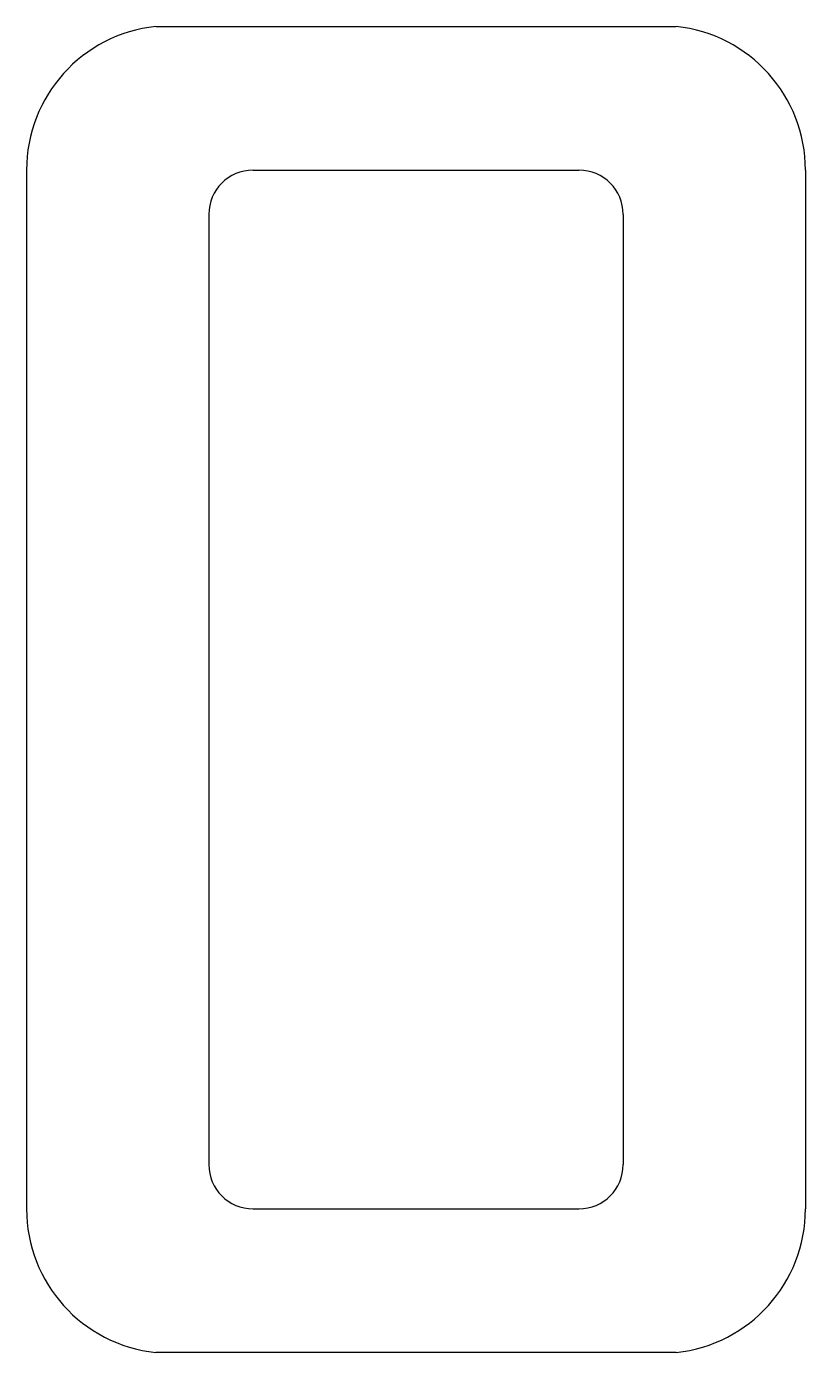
# Model space of a CAD drawing. Header units: millimetres. Extents: x 42.7 to 78, y -104.4 to -44.4.
import ezdxf

# ---------------------------------------------------------------- set-up
doc = ezdxf.new("R2010")
doc.units = ezdxf.units.MM

msp = doc.modelspace()

# ---------------------------------------------------------------- linework, layer by layer
at = {"color": 7, "linetype": 'Continuous', "lineweight": 25}
for p, q in [((48.547, -44.359), (72.103, -44.359)), ((42.7, -50.857), (42.7, -97.861)), ((52.95, -50.859), (67.7, -50.859)), ((77.95, -50.857), (77.95, -97.861)), ((50.95, -52.859), (50.95, -95.859)), ((69.7, -52.859), (69.7, -95.859)), ((52.95, -97.859), (67.7, -97.859)), ((72.103, -104.359), (48.547, -104.359))]:
    msp.add_line(p, q, dxfattribs=at)
for centre, radius, start, end in [((49.234, -50.857), 6.534, 96.03742, 180), ((71.416, -50.857), 6.534, 0, 83.96258), ((52.95, -52.859), 2, 90, 180), ((67.7, -52.859), 2, 0, 90), ((52.95, -95.859), 2, 180, 270), ((67.7, -95.859), 2, 270, 0), ((49.234, -97.861), 6.534, 180, 263.96258), ((71.416, -97.861), 6.534, 276.03742, 0)]:
    msp.add_arc(centre, radius, start, end, dxfattribs=at)

doc.saveas('drawing.dxf')
